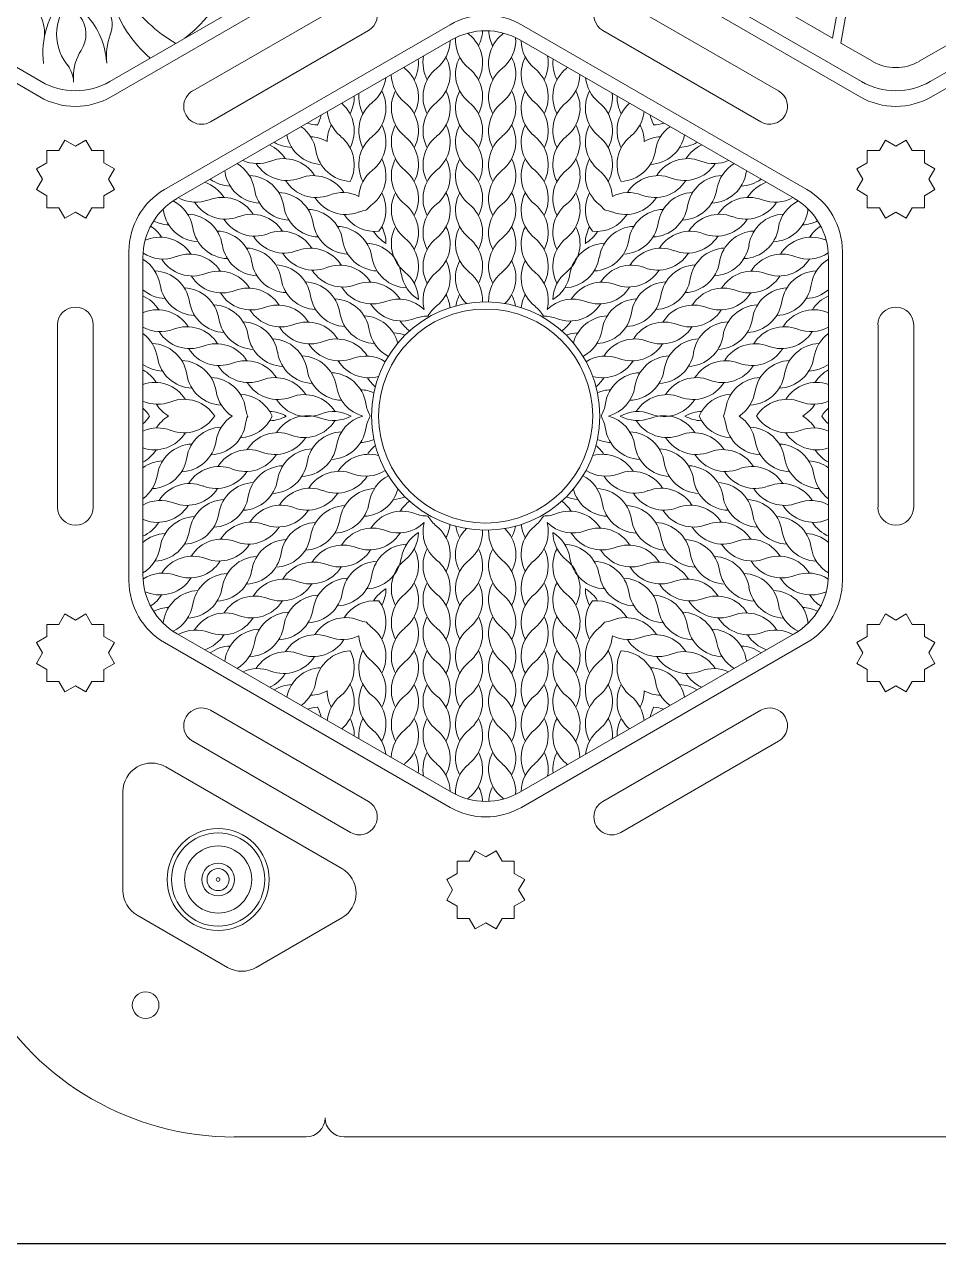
# Model space of a CAD drawing. Header units: millimetres. Extents: x -13 to 587, y 0 to 600.
# Drawn here: x 122.6 to 218.7, y 0 to 128.2 of the extents above; entities that cross this region are included whole.
import ezdxf

# ---------------------------------------------------------------- set-up
doc = ezdxf.new("R2010")
doc.units = ezdxf.units.MM
doc.layers.get('0').update_dxf_attribs({"true_color": 0x000000})
for name, color, linetype, lineweight, true_color in [('Cut_First', 1, 'Continuous', 20, 0xff0000), ('Cut_Second', 1, 'Continuous', 20, 0xff0000), ('Vector_Score', 5, 'Continuous', 0, 0x0000ff)]:
    doc.layers.add(name, color=color, linetype=linetype, lineweight=lineweight, true_color=true_color)

msp = doc.modelspace()

# ---------------------------------------------------------------- linework, layer by layer
msp.add_line((-13, 0), (587, 0))
at = {"layer": 'Cut_First'}
for p, q in [((94.23, 137.87), (124.23, 120.55)), ((131.73, 120.55), (161.73, 137.87)), ((180.48, 137.87), (210.48, 120.55)), ((217.98, 120.55), (247.98, 137.87)), ((167.36, 128.12), (137.36, 110.8)), ((204.86, 110.8), (174.86, 128.12)), ((133.61, 104.31), (133.61, 69.67)), ((208.61, 69.67), (208.61, 104.31)), ((137.36, 63.17), (167.36, 45.85)), ((174.86, 45.85), (204.86, 63.17))]:
    msp.add_line(p, q, dxfattribs=at)
for centre, radius in [((171.11, 86.99), 11.25), ((135.36, 25.07), 1.4)]:
    msp.add_circle(centre, radius, dxfattribs=at)
for centre, start, end in [((171.11, 121.63), 60, 120), ((127.98, 127.04), 240, 300), ((214.23, 127.04), 240, 300), ((141.11, 104.31), 120, 180), ((201.11, 104.31), 360, 60), ((141.11, 69.67), 180, 240), ((201.11, 69.67), 300, 360), ((171.11, 52.35), 240, 300)]:
    msp.add_arc(centre, 7.5, start, end, dxfattribs=at)
at = {"layer": 'Cut_Second'}
for p, q in [((140.31, 121.17), (156.91, 130.75)), ((185.31, 130.75), (201.91, 121.17)), ((158.78, 127.5), (142.18, 117.92)), ((200.03, 117.92), (183.43, 127.5)), ((126.88, 115.98), (126.25, 114.89)), ((127.98, 115.35), (126.88, 115.98)), ((129.08, 115.98), (127.98, 115.35)), ((129.71, 114.89), (129.08, 115.98)), ((213.13, 115.98), (212.5, 114.89)), ((214.23, 115.35), (213.13, 115.98)), ((215.33, 115.98), (214.23, 115.35)), ((215.96, 114.89), (215.33, 115.98)), ((126.25, 114.89), (124.98, 114.89)), ((124.98, 114.89), (124.98, 113.62)), ((130.98, 114.89), (129.71, 114.89)), ((130.98, 113.62), (130.98, 114.89)), ((212.5, 114.89), (211.23, 114.89)), ((211.23, 114.89), (211.23, 113.62)), ((217.23, 114.89), (215.96, 114.89)), ((217.23, 113.62), (217.23, 114.89)), ((124.98, 113.62), (123.88, 112.98)), ((123.88, 112.98), (124.52, 111.89)), ((132.08, 112.98), (130.98, 113.62)), ((131.45, 111.89), (132.08, 112.98)), ((211.23, 113.62), (210.13, 112.98)), ((210.13, 112.98), (210.77, 111.89)), ((218.33, 112.98), (217.23, 113.62)), ((217.7, 111.89), (218.33, 112.98)), ((124.52, 111.89), (123.88, 110.79)), ((132.08, 110.79), (131.45, 111.89)), ((210.77, 111.89), (210.13, 110.79)), ((218.33, 110.79), (217.7, 111.89)), ((123.88, 110.79), (124.98, 110.15)), ((130.98, 110.15), (132.08, 110.79)), ((210.13, 110.79), (211.23, 110.15)), ((217.23, 110.15), (218.33, 110.79)), ((124.98, 110.15), (124.98, 108.89)), ((130.98, 108.89), (130.98, 110.15)), ((211.23, 110.15), (211.23, 108.89)), ((217.23, 108.89), (217.23, 110.15)), ((124.98, 108.89), (126.25, 108.89)), ((126.25, 108.89), (126.88, 107.79)), ((126.88, 107.79), (127.98, 108.42)), ((127.98, 108.42), (129.08, 107.79)), ((129.08, 107.79), (129.71, 108.89)), ((129.71, 108.89), (130.98, 108.89)), ((211.23, 108.89), (212.5, 108.89)), ((212.5, 108.89), (213.13, 107.79)), ((213.13, 107.79), (214.23, 108.42)), ((214.23, 108.42), (215.33, 107.79)), ((215.33, 107.79), (215.96, 108.89)), ((215.96, 108.89), (217.23, 108.89)), ((126.11, 77.4), (126.11, 96.57)), ((129.86, 96.57), (129.86, 77.4)), ((212.36, 77.4), (212.36, 96.57)), ((216.11, 96.57), (216.11, 77.4)), ((126.88, 66.19), (126.25, 65.09)), ((127.98, 65.55), (126.88, 66.19)), ((129.08, 66.19), (127.98, 65.55)), ((129.71, 65.09), (129.08, 66.19)), ((213.13, 66.19), (212.5, 65.09)), ((214.23, 65.55), (213.13, 66.19)), ((215.33, 66.19), (214.23, 65.55)), ((215.96, 65.09), (215.33, 66.19)), ((126.25, 65.09), (124.98, 65.09)), ((124.98, 65.09), (124.98, 63.82)), ((130.98, 65.09), (129.71, 65.09)), ((130.98, 63.82), (130.98, 65.09)), ((212.5, 65.09), (211.23, 65.09)), ((211.23, 65.09), (211.23, 63.82)), ((217.23, 65.09), (215.96, 65.09)), ((217.23, 63.82), (217.23, 65.09)), ((124.98, 63.82), (123.88, 63.19)), ((123.88, 63.19), (124.52, 62.09)), ((132.08, 63.19), (130.98, 63.82)), ((131.45, 62.09), (132.08, 63.19)), ((211.23, 63.82), (210.13, 63.19)), ((210.13, 63.19), (210.77, 62.09)), ((218.33, 63.19), (217.23, 63.82)), ((217.7, 62.09), (218.33, 63.19)), ((124.52, 62.09), (123.88, 60.99)), ((132.08, 60.99), (131.45, 62.09)), ((210.77, 62.09), (210.13, 60.99)), ((218.33, 60.99), (217.7, 62.09)), ((123.88, 60.99), (124.98, 60.36)), ((124.98, 60.36), (124.98, 59.09)), ((130.98, 60.36), (132.08, 60.99)), ((130.98, 59.09), (130.98, 60.36)), ((210.13, 60.99), (211.23, 60.36)), ((211.23, 60.36), (211.23, 59.09)), ((217.23, 60.36), (218.33, 60.99)), ((217.23, 59.09), (217.23, 60.36)), ((124.98, 59.09), (126.25, 59.09)), ((126.25, 59.09), (126.88, 57.99)), ((129.08, 57.99), (129.71, 59.09)), ((129.71, 59.09), (130.98, 59.09)), ((211.23, 59.09), (212.5, 59.09)), ((212.5, 59.09), (213.13, 57.99)), ((215.33, 57.99), (215.96, 59.09)), ((215.96, 59.09), (217.23, 59.09)), ((126.88, 57.99), (127.98, 58.62)), ((127.98, 58.62), (129.08, 57.99)), ((213.13, 57.99), (214.23, 58.62)), ((214.23, 58.62), (215.33, 57.99)), ((142.18, 56.06), (158.78, 46.47)), ((183.43, 46.47), (200.03, 56.06)), ((156.91, 43.22), (140.31, 52.81)), ((201.91, 52.81), (185.31, 43.22)), ((155.98, 39.43), (137.48, 50.11)), ((132.98, 37.12), (132.98, 47.51)), ((170.01, 41.29), (169.37, 40.19)), ((171.11, 40.65), (170.01, 41.29)), ((172.21, 41.29), (171.11, 40.65)), ((172.84, 40.19), (172.21, 41.29)), ((169.37, 40.19), (168.11, 40.19)), ((168.11, 40.19), (168.11, 38.92)), ((174.11, 40.19), (172.84, 40.19)), ((174.11, 38.92), (174.11, 40.19)), ((168.11, 38.92), (167.01, 38.29)), ((175.21, 38.29), (174.11, 38.92)), ((167.01, 38.29), (167.64, 37.19)), ((167.64, 37.19), (167.01, 36.09)), ((174.57, 37.19), (175.21, 38.29)), ((175.21, 36.09), (174.57, 37.19)), ((167.01, 36.09), (168.11, 35.46)), ((174.11, 35.46), (175.21, 36.09)), ((168.11, 35.46), (168.11, 34.19)), ((174.11, 34.19), (174.11, 35.46)), ((143.98, 29.04), (134.48, 34.52)), ((155.98, 34.23), (146.98, 29.04)), ((168.11, 34.19), (169.37, 34.19)), ((169.37, 34.19), (170.01, 33.09)), ((170.01, 33.09), (171.11, 33.73)), ((171.11, 33.73), (172.21, 33.09)), ((172.21, 33.09), (172.84, 34.19)), ((172.84, 34.19), (174.11, 34.19)), ((144.68, 11.22), (152.23, 11.22)), ((358.49, 11.22), (156.23, 11.22))]:
    msp.add_line(p, q, dxfattribs=at)
for centre, radius, start, end in [((157.84, 129.13), 1.88, 300, 120), ((184.37, 129.13), 1.88, 60, 240), ((141.24, 119.54), 1.88, 120, 300), ((200.97, 119.54), 1.88, 240, 60), ((127.98, 96.57), 1.88, 0, 180), ((214.23, 96.57), 1.88, 0, 180), ((127.98, 77.4), 1.88, 180, 0), ((214.23, 77.4), 1.88, 180, 0), ((141.24, 54.43), 1.88, 60, 240), ((200.97, 54.43), 1.88, 300, 120), ((135.98, 47.51), 3, 60, 180), ((157.84, 44.85), 1.88, 240, 60), ((184.37, 44.85), 1.88, 120, 300), ((154.48, 36.83), 3, 300, 60), ((135.98, 37.12), 3, 180, 240), ((145.48, 31.63), 3, 240, 300), ((144.68, 41.2), 30, 210, 270), ((152.23, 13.22), 2, 270, 0), ((156.23, 13.22), 2, 180, 270)]:
    msp.add_arc(centre, radius, start, end, dxfattribs=at)
at = {"layer": 'Vector_Score'}
for p, q in [((124.38, 122.15), (95.55, 138.79)), ((160.42, 138.79), (131.59, 122.15)), ((210.63, 122.15), (181.8, 138.79)), ((246.67, 138.79), (217.84, 122.15)), ((197.84, 132.34), (207.58, 126.71)), ((208.46, 131.67), (207.58, 126.71)), ((209.33, 131.17), (208.46, 126.2)), ((138.67, 109.88), (167.5, 126.52)), ((174.71, 126.52), (203.54, 109.88)), ((208.46, 126.2), (211.79, 124.28)), ((216.67, 124.28), (220.01, 126.2)), ((127.78, 122.62), (127.78, 122.08)), ((135.07, 70.34), (135.07, 103.63)), ((207.15, 103.63), (207.15, 70.34)), ((167.5, 47.45), (138.67, 64.1)), ((203.54, 64.1), (174.71, 47.45))]:
    msp.add_line(p, q, dxfattribs=at)
for centre, radius in [((171.11, 86.99), 12), ((142.98, 38.27), 5.36), ((142.98, 38.27), 4.9), ((142.98, 38.27), 3.53), ((142.98, 38.27), 1.72), ((142.98, 38.27), 1.16), ((142.98, 38.27), 0.195)]:
    msp.add_circle(centre, radius, dxfattribs=at)
for centre, radius, start, end in [((129.58, 139.27), 16, 308.2789, 25.8832), ((133.56, 125.14), 9, 138.2345, 187.0237), ((128.46, 128.2), 3.37, 340.4644, 64.7782), ((140.81, 132.5), 9, 183.4644, 214.1168), ((146.6, 139.98), 16, 214.1168, 239.7512), ((131.23, 127.14), 5.23, 137.8952, 222.1729), ((120.73, 127.29), 4, 350.4716, 25.4863), ((125.89, 127.14), 3.19, 326.9891, 36.4403), ((123.27, 123.68), 8, 4.0313, 42.655), ((138.24, 124.73), 7, 160.4644, 185.173), ((146.6, 136.43), 16, 214.1168, 227.6794), ((171.11, 120.28), 7.21, 60, 120), ((171.76, 130.08), 3.82, 228.1121, 231.2454), ((166.97, 124.12), 3.82, 332.1782, 51.2454), ((166.97, 127.68), 3.82, 332.1782, 356.9564), ((175.24, 127.68), 3.82, 183.0436, 207.8218), ((175.24, 124.12), 3.82, 128.7546, 207.8218), ((170.45, 130.08), 3.82, 308.7546, 311.8879), ((163.55, 126.51), 3.82, 308.7546, 359.0608), ((171.76, 126.51), 3.82, 176.3215, 231.2454), ((170.45, 126.51), 3.82, 308.7546, 3.6785), ((178.66, 126.51), 3.82, 180.9392, 231.2454), ((132.77, 122.7), 5, 147.2095, 180.9548), ((160.22, 124.12), 3.82, 332.1782, 5.9776), ((168.34, 124.12), 3.82, 169.1281, 207.8218), ((163.55, 122.94), 3.82, 308.7546, 27.8218), ((171.76, 122.94), 3.82, 152.1782, 231.2454), ((170.45, 122.94), 3.82, 308.7546, 27.8218), ((178.66, 122.94), 3.82, 152.1782, 231.2454), ((173.87, 124.12), 3.82, 332.1782, 10.8719), ((181.99, 124.12), 3.82, 174.0224, 207.8218), ((124.78, 122.03), 3, 0.9548, 38.4342), ((165.01, 126.51), 3.82, 228.8918, 231.2454), ((160.22, 120.55), 3.82, 332.1782, 51.2454), ((168.34, 120.55), 3.82, 128.7546, 207.8218), ((166.97, 120.55), 3.82, 332.1782, 51.2454), ((175.24, 120.55), 3.82, 128.7546, 207.8218), ((173.87, 120.55), 3.82, 332.1782, 51.2454), ((181.99, 120.55), 3.82, 128.7546, 207.8218), ((177.2, 126.51), 3.82, 308.7546, 311.1082), ((214.23, 128.5), 4.88, 240, 300), ((127.98, 128.39), 7.21, 240, 300), ((156.8, 122.94), 3.82, 308.7546, 353.9293), ((165.01, 122.94), 3.82, 181.0363, 231.2454), ((177.2, 122.94), 3.82, 308.7546, 358.9637), ((185.41, 122.94), 3.82, 186.0707, 231.2454), ((214.23, 128.39), 7.21, 240, 300), ((153.47, 120.55), 3.82, 332.1782, 1.1896), ((161.59, 120.55), 3.82, 174.5696, 207.8218), ((156.81, 119.38), 3.82, 308.7546, 27.8218), ((165.01, 119.38), 3.82, 152.1782, 231.2454), ((163.56, 119.38), 3.82, 308.7546, 27.8218), ((171.76, 119.38), 3.82, 152.1782, 231.2454), ((170.46, 119.38), 3.82, 308.7546, 27.8218), ((178.66, 119.38), 3.82, 152.1782, 231.2454), ((177.21, 119.38), 3.82, 308.7546, 27.8218), ((185.41, 119.38), 3.82, 152.1782, 231.2454), ((180.62, 120.55), 3.82, 332.1782, 5.4304), ((188.74, 120.55), 3.82, 178.8104, 207.8218), ((153.47, 116.98), 3.82, 332.1782, 49.0337), ((161.59, 116.98), 3.82, 128.7546, 207.8218), ((160.22, 116.98), 3.82, 332.1782, 51.2454), ((168.34, 116.98), 3.82, 128.7546, 207.8218), ((166.97, 116.98), 3.82, 332.1782, 51.2454), ((175.24, 116.98), 3.82, 128.7546, 207.8218), ((173.87, 116.98), 3.82, 332.1782, 51.2454), ((181.99, 116.98), 3.82, 128.7546, 207.8218), ((180.62, 116.98), 3.82, 332.1782, 51.2454), ((188.74, 116.98), 3.82, 130.9663, 207.8218), ((150.06, 119.38), 3.82, 332.1852, 348.4373), ((158.26, 119.38), 3.82, 185.8306, 231.2454), ((183.96, 119.38), 3.82, 308.7546, 354.1694), ((192.16, 119.38), 3.82, 191.5627, 207.8148), ((149.48, 114.31), 3.82, 8.7546, 54.1694), ((153.58, 121.41), 3.82, 251.5627, 267.8148), ((150.06, 115.81), 3.82, 27.5472, 27.8218), ((156.67, 119.63), 3.82, 212.1782, 212.4528), ((158.26, 115.81), 3.82, 152.1782, 179.194), ((156.81, 115.81), 3.82, 308.7546, 27.8218), ((165.01, 115.81), 3.82, 152.1782, 231.2454), ((163.56, 115.81), 3.82, 308.7546, 27.8218), ((171.76, 115.81), 3.82, 152.1782, 231.2454), ((170.46, 115.81), 3.82, 308.7546, 27.8218), ((178.66, 115.81), 3.82, 152.1782, 231.2454), ((177.21, 115.81), 3.82, 308.7546, 27.8218), ((185.41, 115.81), 3.82, 152.1782, 231.2454), ((183.96, 115.81), 3.82, 0.806, 27.8218), ((192.16, 115.81), 3.82, 152.1782, 152.4528), ((185.54, 119.63), 3.82, 327.5472, 327.8218), ((188.63, 121.41), 3.82, 272.1852, 288.4373), ((192.73, 114.31), 3.82, 125.8306, 171.2454), ((146.8, 112.01), 3.82, 32.1782, 65.4304), ((150.86, 119.04), 3.82, 238.8104, 267.8218), ((153.95, 117.26), 3.82, 190.9663, 267.8218), ((152.57, 112.53), 3.82, 60.806, 87.8218), ((153.47, 113.41), 3.82, 332.1782, 51.2454), ((161.59, 113.41), 3.82, 128.7546, 207.8218), ((160.22, 113.41), 3.82, 332.1782, 51.2454), ((168.34, 113.41), 3.82, 128.7546, 207.8218), ((166.97, 113.41), 3.82, 332.1782, 51.2454), ((175.24, 113.41), 3.82, 128.7546, 207.8218), ((173.87, 113.41), 3.82, 332.1782, 51.2454), ((181.99, 113.41), 3.82, 128.7546, 207.8218), ((180.62, 113.41), 3.82, 332.1782, 51.2454), ((188.74, 113.41), 3.82, 128.7546, 207.8218), ((189.64, 112.53), 3.82, 92.1782, 119.194), ((188.27, 117.26), 3.82, 272.1782, 349.0337), ((191.36, 119.04), 3.82, 272.1782, 301.1896), ((195.41, 112.01), 3.82, 114.5696, 147.8218), ((157.04, 115.47), 3.82, 188.7546, 267.8218), ((185.18, 115.47), 3.82, 272.1782, 351.2454), ((143.02, 110.25), 3.82, 8.7546, 58.9637), ((147.12, 117.35), 3.82, 246.0707, 291.2454), ((150.21, 115.57), 3.82, 212.1782, 291.2454), ((149.89, 110.23), 3.82, 32.1782, 111.2454), ((161.59, 109.85), 3.82, 128.7546, 176.5611), ((156.81, 112.24), 3.82, 308.7546, 27.8218), ((165.01, 112.24), 3.82, 152.1782, 231.2454), ((160.22, 109.85), 3.82, 332.1782, 51.2454), ((168.34, 109.85), 3.82, 128.7546, 207.8218), ((163.56, 112.24), 3.82, 308.7546, 27.8218), ((171.76, 112.24), 3.82, 152.1782, 231.2454), ((166.97, 109.85), 3.82, 332.1782, 51.2454), ((175.24, 109.85), 3.82, 128.7546, 207.8218), ((170.46, 112.24), 3.82, 308.7546, 27.8218), ((178.66, 112.24), 3.82, 152.1782, 231.2454), ((173.87, 109.85), 3.82, 332.1782, 51.2454), ((181.99, 109.85), 3.82, 128.7546, 207.8218), ((177.21, 112.24), 3.82, 308.7546, 27.8218), ((185.41, 112.24), 3.82, 152.1782, 231.2454), ((180.62, 109.85), 3.82, 3.4389, 51.2454), ((192.33, 110.23), 3.82, 68.7546, 147.8218), ((192.01, 115.57), 3.82, 248.7546, 327.8218), ((195.1, 117.35), 3.82, 248.7546, 293.9293), ((199.2, 110.25), 3.82, 121.0363, 171.2454), ((140.34, 107.95), 3.82, 32.1782, 70.8719), ((144.39, 114.98), 3.82, 234.0224, 267.8218), ((139.93, 112.03), 3.82, 8.7546, 11.1082), ((147.48, 113.19), 3.82, 188.7546, 267.8218), ((146.11, 108.46), 3.82, 8.7546, 87.8218), ((153.3, 113.78), 3.82, 212.1782, 291.2454), ((152.98, 108.44), 3.82, 32.1782, 111.2454), ((189.24, 108.44), 3.82, 68.7546, 147.8218), ((188.92, 113.78), 3.82, 248.7546, 327.8218), ((196.11, 108.46), 3.82, 92.1782, 171.2454), ((194.73, 113.19), 3.82, 272.1782, 351.2454), ((197.82, 114.98), 3.82, 272.1782, 305.9776), ((202.29, 112.03), 3.82, 168.8918, 171.2454), ((201.88, 107.95), 3.82, 109.1281, 147.8218), ((150.57, 111.41), 3.82, 188.7546, 267.8218), ((149.2, 106.68), 3.82, 8.7546, 87.8218), ((156.07, 106.66), 3.82, 63.4389, 111.2454), ((156.81, 108.68), 3.82, 323.7523, 27.8218), ((165.01, 108.68), 3.82, 152.1782, 231.2454), ((163.56, 108.68), 3.82, 308.7546, 27.8218), ((171.76, 108.68), 3.82, 152.1782, 231.2454), ((170.46, 108.68), 3.82, 308.7546, 27.8218), ((178.66, 108.68), 3.82, 152.1782, 231.2454), ((177.21, 108.68), 3.82, 308.7546, 27.8218), ((185.41, 108.68), 3.82, 152.1782, 216.2477), ((186.15, 106.66), 3.82, 68.7546, 116.5611), ((193.02, 106.68), 3.82, 92.1782, 171.2454), ((191.64, 111.41), 3.82, 272.1782, 351.2454), ((142.28, 103.63), 7.21, 120, 180), ((136.55, 106.18), 3.82, 8.7546, 63.6785), ((140.65, 113.29), 3.82, 240.9392, 291.2454), ((143.74, 111.51), 3.82, 212.1782, 291.2454), ((143.43, 106.16), 3.82, 32.1782, 111.2454), ((153.66, 109.63), 3.82, 188.7546, 267.8218), ((156.39, 112), 3.82, 212.1782, 291.2454), ((161.59, 106.28), 3.82, 128.7546, 141.5953), ((160.22, 106.28), 3.82, 332.1782, 51.2454), ((168.34, 106.28), 3.82, 128.7546, 207.8218), ((166.97, 106.28), 3.82, 332.1782, 51.2454), ((175.24, 106.28), 3.82, 128.7546, 207.8218), ((173.87, 106.28), 3.82, 332.1782, 51.2454), ((181.99, 106.28), 3.82, 128.7546, 207.8218), ((180.62, 106.28), 3.82, 38.4047, 51.2454), ((185.83, 112), 3.82, 248.7546, 327.8218), ((188.55, 109.63), 3.82, 272.1782, 351.2454), ((198.79, 106.16), 3.82, 68.7546, 147.8218), ((198.47, 111.51), 3.82, 248.7546, 327.8218), ((201.56, 113.29), 3.82, 248.7546, 299.0608), ((205.66, 106.18), 3.82, 116.3215, 171.2454), ((199.94, 103.63), 7.21, 360, 60), ((133.46, 107.97), 3.82, 8.7546, 11.8879), ((141.02, 109.13), 3.82, 188.7546, 267.8218), ((139.64, 104.4), 3.82, 8.7546, 87.8218), ((146.83, 109.72), 3.82, 212.1782, 291.2454), ((146.51, 104.38), 3.82, 32.1782, 111.2454), ((152.29, 104.9), 3.82, 8.7546, 87.8218), ((159.47, 110.21), 3.82, 212.1782, 276.2477), ((159.16, 104.87), 3.82, 98.4047, 111.2454), ((182.74, 110.21), 3.82, 263.7523, 327.8218), ((183.06, 104.87), 3.82, 68.7546, 81.5953), ((189.93, 104.9), 3.82, 92.1782, 171.2454), ((195.7, 104.38), 3.82, 68.7546, 147.8218), ((195.38, 109.72), 3.82, 248.7546, 327.8218), ((202.57, 104.4), 3.82, 92.1782, 171.2454), ((201.2, 109.13), 3.82, 272.1782, 351.2454), ((208.75, 107.97), 3.82, 168.1121, 171.2454), ((133.8, 103.76), 3.82, 32.1782, 56.9564), ((137.93, 110.91), 3.82, 243.0436, 267.8218), ((144.11, 107.35), 3.82, 188.7546, 267.8218), ((142.73, 102.62), 3.82, 8.7546, 87.8218), ((149.6, 102.6), 3.82, 32.1782, 111.2454), ((156.75, 107.84), 3.82, 188.7546, 267.8218), ((155.37, 103.11), 3.82, 8.7546, 87.8218), ((162.56, 108.43), 3.82, 212.1782, 239.6331), ((156.81, 105.11), 3.82, 0.3669, 27.8218), ((165.01, 105.11), 3.82, 152.1782, 231.2454), ((163.56, 105.11), 3.82, 308.7546, 27.8218), ((171.76, 105.11), 3.82, 152.1782, 231.2454), ((170.46, 105.11), 3.82, 308.7546, 27.8218), ((178.66, 105.11), 3.82, 152.1782, 231.2454), ((177.21, 105.11), 3.82, 308.7546, 27.8218), ((185.41, 105.11), 3.82, 152.1782, 179.6331), ((179.65, 108.43), 3.82, 300.3669, 327.8218), ((186.84, 103.11), 3.82, 92.1782, 171.2454), ((185.46, 107.84), 3.82, 272.1782, 351.2454), ((192.61, 102.6), 3.82, 68.7546, 147.8218), ((199.48, 102.62), 3.82, 92.1782, 171.2454), ((198.11, 107.35), 3.82, 272.1782, 351.2454), ((204.28, 110.91), 3.82, 272.1782, 296.9564), ((208.42, 103.76), 3.82, 123.0436, 147.8218), ((134.12, 109.1), 3.82, 288.1121, 291.2454), ((136.89, 101.97), 3.82, 32.1782, 111.2454), ((149.92, 107.94), 3.82, 212.1782, 291.2454), ((159.84, 106.06), 3.82, 188.7546, 267.8218), ((158.46, 101.33), 3.82, 8.7546, 87.8218), ((160.22, 102.71), 3.82, 332.1782, 51.2454), ((168.34, 102.71), 3.82, 128.7546, 207.8218), ((166.97, 102.71), 3.82, 332.1782, 51.2454), ((175.24, 102.71), 3.82, 128.7546, 207.8218), ((173.87, 102.71), 3.82, 332.1782, 51.2454), ((181.99, 102.71), 3.82, 128.7546, 207.8218), ((183.75, 101.33), 3.82, 92.1782, 171.2454), ((182.37, 106.06), 3.82, 272.1782, 351.2454), ((192.29, 107.94), 3.82, 248.7546, 327.8218), ((205.33, 101.97), 3.82, 68.7546, 147.8218), ((208.1, 109.1), 3.82, 248.7546, 251.8879), ((137.2, 107.31), 3.82, 236.3215, 291.2454), ((139.98, 100.19), 3.82, 32.1782, 111.2454), ((147.2, 105.56), 3.82, 188.7546, 267.8218), ((145.82, 100.83), 3.82, 8.7546, 87.8218), ((153.01, 106.15), 3.82, 212.1782, 291.2454), ((152.69, 100.81), 3.82, 32.1782, 111.2454), ((189.52, 100.81), 3.82, 68.7546, 147.8218), ((189.2, 106.15), 3.82, 248.7546, 327.8218), ((196.39, 100.83), 3.82, 92.1782, 171.2454), ((195.02, 105.56), 3.82, 272.1782, 351.2454), ((202.24, 100.19), 3.82, 68.7546, 147.8218), ((205.01, 107.31), 3.82, 248.7546, 303.6785), ((133.1, 100.21), 3.82, 8.7546, 59.0608), ((140.29, 105.53), 3.82, 212.1782, 291.2454), ((150.29, 103.78), 3.82, 188.7546, 267.8218), ((148.91, 99.05), 3.82, 8.7546, 87.8218), ((155.78, 99.03), 3.82, 32.1782, 111.2454), ((162.93, 104.28), 3.82, 188.7546, 267.8218), ((163.56, 101.54), 3.82, 308.7546, 27.8218), ((171.76, 101.54), 3.82, 152.1782, 225.5015), ((170.46, 101.54), 3.82, 314.4985, 27.8218), ((178.66, 101.54), 3.82, 152.1782, 231.2454), ((179.28, 104.28), 3.82, 272.1782, 351.2454), ((186.43, 99.03), 3.82, 68.7546, 147.8218), ((193.3, 99.05), 3.82, 92.1782, 171.2454), ((191.93, 103.78), 3.82, 272.1782, 351.2454), ((201.92, 105.53), 3.82, 248.7546, 327.8218), ((209.11, 100.21), 3.82, 120.9392, 171.2454), ((136.19, 98.43), 3.82, 8.7546, 87.8218), ((143.38, 103.75), 3.82, 212.1782, 291.2454), ((143.06, 98.4), 3.82, 32.1782, 111.2454), ((153.38, 102), 3.82, 188.7546, 267.8218), ((156.1, 104.37), 3.82, 212.1782, 291.2454), ((166.02, 102.5), 3.82, 188.7546, 238.8193), ((160.22, 99.15), 3.82, 1.1807, 51.2454), ((168.34, 99.15), 3.82, 128.7546, 194.6547), ((166.97, 99.15), 3.82, 357.5616, 51.2454), ((175.24, 99.15), 3.82, 128.7546, 182.4384), ((173.87, 99.15), 3.82, 345.3453, 51.2454), ((181.99, 99.15), 3.82, 128.7546, 178.8193), ((176.19, 102.5), 3.82, 301.1807, 351.2454), ((186.11, 104.37), 3.82, 248.7546, 327.8218), ((188.84, 102), 3.82, 272.1782, 351.2454), ((199.15, 98.4), 3.82, 68.7546, 147.8218), ((198.83, 103.75), 3.82, 248.7546, 327.8218), ((206.02, 98.43), 3.82, 92.1782, 171.2454), ((137.57, 103.16), 3.82, 229.1281, 267.8218), ((140.66, 101.37), 3.82, 188.7546, 267.8218), ((139.28, 96.64), 3.82, 8.7546, 87.8218), ((146.15, 96.62), 3.82, 32.1782, 111.2454), ((152, 97.27), 3.82, 8.7546, 87.8218), ((159.19, 102.59), 3.82, 212.1782, 291.2454), ((158.87, 97.24), 3.82, 32.1782, 111.2454), ((183.34, 97.24), 3.82, 68.7546, 147.8218), ((183.03, 102.59), 3.82, 248.7546, 327.8218), ((190.21, 97.27), 3.82, 92.1782, 171.2454), ((196.06, 96.62), 3.82, 68.7546, 147.8218), ((202.93, 96.64), 3.82, 92.1782, 171.2454), ((201.56, 101.37), 3.82, 272.1782, 351.2454), ((204.65, 103.16), 3.82, 272.1782, 310.8719), ((133.51, 96.13), 3.82, 32.1782, 65.9776), ((143.75, 99.59), 3.82, 188.7546, 267.8218), ((146.47, 101.96), 3.82, 212.1782, 291.2454), ((156.47, 100.22), 3.82, 188.7546, 267.8218), ((155.09, 95.49), 3.82, 8.7546, 87.8218), ((162.28, 100.8), 3.82, 212.1782, 291.2454), ((161.96, 95.46), 3.82, 45.3453, 111.2454), ((163.56, 97.97), 3.82, 6.2106, 27.8218), ((171.75, 97.97), 3.82, 152.1782, 170.9881), ((170.46, 97.97), 3.82, 9.0119, 27.8218), ((178.65, 97.97), 3.82, 152.1782, 173.7894), ((180.26, 95.46), 3.82, 68.7546, 134.6547), ((179.94, 100.8), 3.82, 248.7546, 327.8218), ((187.12, 95.49), 3.82, 92.1782, 171.2454), ((185.75, 100.22), 3.82, 272.1782, 351.2454), ((195.74, 101.96), 3.82, 248.7546, 327.8218), ((198.47, 99.59), 3.82, 272.1782, 351.2454), ((208.7, 96.13), 3.82, 114.0224, 147.8218), ((133.83, 101.47), 3.82, 288.8918, 291.2454), ((136.6, 94.34), 3.82, 32.1782, 111.2454), ((142.37, 94.86), 3.82, 8.7546, 87.8218), ((149.56, 100.18), 3.82, 212.1782, 291.2454), ((149.24, 94.84), 3.82, 32.1782, 111.2454), ((159.56, 98.43), 3.82, 188.7546, 267.8218), ((158.18, 93.7), 3.82, 14.4985, 87.8218), ((165.05, 93.68), 3.82, 90.1373, 111.2454), ((168.34, 95.58), 3.82, 128.7546, 149.8627), ((173.87, 95.58), 3.82, 30.1373, 51.2454), ((177.17, 93.68), 3.82, 68.7546, 89.8627), ((184.03, 93.7), 3.82, 92.1782, 165.5015), ((182.66, 98.43), 3.82, 272.1782, 351.2454), ((192.97, 94.84), 3.82, 68.7546, 147.8218), ((192.65, 100.18), 3.82, 248.7546, 327.8218), ((199.84, 94.86), 3.82, 92.1782, 171.2454), ((205.61, 94.34), 3.82, 68.7546, 147.8218), ((208.38, 101.47), 3.82, 248.7546, 251.1082), ((136.92, 99.68), 3.82, 241.0363, 291.2454), ((139.69, 92.56), 3.82, 32.1782, 111.2454), ((146.84, 97.81), 3.82, 188.7546, 267.8218), ((145.46, 93.08), 3.82, 8.7546, 87.8218), ((152.65, 98.39), 3.82, 212.1782, 291.2454), ((152.33, 93.05), 3.82, 32.1782, 111.2454), ((165.37, 99.02), 3.82, 212.1782, 233.7894), ((176.85, 99.02), 3.82, 306.2106, 327.8218), ((189.88, 93.05), 3.82, 68.7546, 147.8218), ((189.56, 98.39), 3.82, 248.7546, 327.8218), ((196.75, 93.08), 3.82, 92.1782, 171.2454), ((195.38, 97.81), 3.82, 272.1782, 351.2454), ((202.53, 92.56), 3.82, 68.7546, 147.8218), ((205.3, 99.68), 3.82, 248.7546, 298.9637), ((132.82, 92.58), 3.82, 8.7546, 53.9293), ((140.01, 97.9), 3.82, 212.1782, 291.2454), ((149.93, 96.02), 3.82, 188.7546, 267.8218), ((148.55, 91.29), 3.82, 8.7546, 87.8218), ((155.42, 91.27), 3.82, 32.1782, 111.2454), ((162.65, 96.65), 3.82, 188.7546, 242.4384), ((161.27, 91.92), 3.82, 69.0119, 87.8218), ((180.95, 91.92), 3.82, 92.1782, 110.9881), ((179.57, 96.65), 3.82, 297.5616, 351.2454), ((186.79, 91.27), 3.82, 68.7546, 147.8218), ((193.66, 91.29), 3.82, 92.1782, 171.2454), ((192.29, 96.02), 3.82, 272.1782, 351.2454), ((202.21, 97.9), 3.82, 248.7546, 327.8218), ((209.4, 92.58), 3.82, 126.0707, 171.2454), ((135.91, 90.8), 3.82, 8.7546, 87.8218), ((143.1, 96.12), 3.82, 212.1782, 291.2454), ((142.78, 90.77), 3.82, 32.1782, 111.2454), ((153.02, 94.24), 3.82, 188.7546, 267.8218), ((155.74, 96.61), 3.82, 212.1782, 291.2454), ((186.48, 96.61), 3.82, 248.7546, 327.8218), ((189.2, 94.24), 3.82, 272.1782, 351.2454), ((199.44, 90.77), 3.82, 68.7546, 147.8218), ((199.12, 96.12), 3.82, 248.7546, 327.8218), ((206.31, 90.8), 3.82, 92.1782, 171.2454), ((137.28, 95.53), 3.82, 234.5696, 267.8218), ((140.37, 93.74), 3.82, 188.7546, 267.8218), ((139, 89.01), 3.82, 8.7546, 87.8218), ((146.19, 94.33), 3.82, 212.1782, 291.2454), ((145.87, 88.99), 3.82, 32.1782, 111.2454), ((151.64, 89.51), 3.82, 8.7546, 87.8218), ((158.83, 94.83), 3.82, 212.1782, 285.5015), ((158.51, 89.48), 3.82, 57.5616, 111.2454), ((183.71, 89.48), 3.82, 68.7546, 122.4384), ((183.39, 94.83), 3.82, 254.4985, 327.8218), ((190.57, 89.51), 3.82, 92.1782, 171.2454), ((196.35, 88.99), 3.82, 68.7546, 147.8218), ((196.03, 94.33), 3.82, 248.7546, 327.8218), ((203.22, 89.01), 3.82, 92.1782, 171.2454), ((201.84, 93.74), 3.82, 272.1782, 351.2454), ((204.93, 95.53), 3.82, 272.1782, 305.4304), ((133.23, 88.5), 3.82, 32.1782, 61.1896), ((143.46, 91.96), 3.82, 188.7546, 267.8218), ((142.09, 87.23), 3.82, 8.7546, 87.8218), ((148.96, 87.21), 3.82, 32.1782, 111.2454), ((156.11, 92.46), 3.82, 188.7546, 267.8218), ((154.73, 87.73), 3.82, 8.7546, 87.8218), ((161.92, 93.04), 3.82, 212.1782, 230.9881), ((180.3, 93.04), 3.82, 309.0119, 327.8218), ((187.48, 87.73), 3.82, 92.1782, 171.2454), ((186.11, 92.46), 3.82, 272.1782, 351.2454), ((193.26, 87.21), 3.82, 68.7546, 147.8218), ((200.13, 87.23), 3.82, 92.1782, 171.2454), ((198.75, 91.96), 3.82, 272.1782, 351.2454), ((208.99, 88.5), 3.82, 118.8104, 147.8218), ((136.31, 86.71), 3.82, 32.1782, 109.0337), ((149.27, 92.55), 3.82, 212.1782, 291.2454), ((159.2, 90.67), 3.82, 188.7546, 254.6547), ((157.82, 85.94), 3.82, 66.2106, 87.8218), ((184.4, 85.94), 3.82, 92.1782, 113.7894), ((183.02, 90.67), 3.82, 285.3453, 351.2454), ((192.94, 92.55), 3.82, 248.7546, 327.8218), ((205.9, 86.71), 3.82, 70.9663, 147.8218), ((136.63, 92.05), 3.82, 245.8306, 291.2454), ((139.4, 84.93), 3.82, 32.1782, 111.2454), ((146.55, 90.18), 3.82, 188.7546, 236.5611), ((145.17, 85.45), 3.82, 23.7523, 87.8218), ((152.36, 90.76), 3.82, 212.1782, 291.2454), ((152.04, 85.42), 3.82, 32.1782, 111.2454), ((190.17, 85.42), 3.82, 68.7546, 147.8218), ((189.85, 90.76), 3.82, 248.7546, 327.8218), ((197.04, 85.45), 3.82, 92.1782, 156.2477), ((195.66, 90.18), 3.82, 303.4389, 351.2454), ((202.81, 84.93), 3.82, 68.7546, 147.8218), ((205.58, 92.05), 3.82, 248.7546, 294.1694), ((132.53, 84.95), 3.82, 32.1852, 48.4373), ((139.72, 90.27), 3.82, 212.1782, 239.194), ((149.64, 88.39), 3.82, 188.7546, 201.5953), ((148.26, 83.66), 3.82, 60.3669, 87.8218), ((155.13, 83.64), 3.82, 61.1807, 111.2454), ((162.29, 88.89), 3.82, 188.7546, 209.8627), ((179.93, 88.89), 3.82, 330.1373, 351.2454), ((187.08, 83.64), 3.82, 68.7546, 118.8193), ((193.95, 83.66), 3.82, 92.1782, 119.6331), ((192.57, 88.39), 3.82, 338.4047, 351.2454), ((202.49, 90.27), 3.82, 300.806, 327.8218), ((209.68, 84.95), 3.82, 131.5627, 147.8148), ((132.53, 89.02), 3.82, 311.5627, 327.8148), ((135.62, 83.17), 3.82, 87.5472, 87.8218), ((135.62, 90.81), 3.82, 272.1782, 272.4528), ((139.72, 83.7), 3.82, 120.806, 147.8218), ((139.4, 89.05), 3.82, 248.7546, 327.8218), ((142.09, 86.74), 3.82, 272.1782, 351.2454), ((146.55, 83.8), 3.82, 123.4389, 171.2454), ((145.17, 88.53), 3.82, 272.1782, 336.2477), ((149.64, 85.58), 3.82, 158.4047, 171.2454), ((148.26, 90.31), 3.82, 272.1782, 299.6331), ((152.36, 83.21), 3.82, 68.7546, 147.8218), ((152.04, 88.55), 3.82, 248.7546, 327.8218), ((155.13, 90.34), 3.82, 248.7546, 298.8193), ((159.2, 83.3), 3.82, 105.3453, 171.2454), ((162.29, 85.08), 3.82, 150.1373, 171.2454), ((179.93, 85.08), 3.82, 8.7546, 29.8627), ((183.02, 83.3), 3.82, 8.7546, 74.6547), ((187.08, 90.34), 3.82, 241.1807, 291.2454), ((190.17, 88.55), 3.82, 212.1782, 291.2454), ((189.85, 83.21), 3.82, 32.1782, 111.2454), ((193.95, 90.31), 3.82, 240.3669, 267.8218), ((197.04, 88.53), 3.82, 203.7523, 267.8218), ((192.57, 85.58), 3.82, 8.7546, 21.5953), ((200.13, 86.74), 3.82, 188.7546, 267.8218), ((195.66, 83.8), 3.82, 8.7546, 56.5611), ((202.81, 89.05), 3.82, 212.1782, 291.2454), ((202.49, 83.7), 3.82, 32.1782, 59.194), ((206.59, 90.81), 3.82, 267.5472, 267.8218), ((206.59, 83.17), 3.82, 92.1782, 92.4528), ((209.68, 89.02), 3.82, 212.1852, 228.4373), ((136.63, 81.92), 3.82, 68.7546, 114.1694), ((136.31, 87.26), 3.82, 250.9663, 327.8218), ((143.46, 82.01), 3.82, 92.1782, 171.2454), ((149.27, 81.43), 3.82, 68.7546, 147.8218), ((148.96, 86.77), 3.82, 248.7546, 327.8218), ((156.11, 81.52), 3.82, 92.1782, 171.2454), ((154.73, 86.25), 3.82, 272.1782, 351.2454), ((187.48, 86.25), 3.82, 188.7546, 267.8218), ((186.11, 81.52), 3.82, 8.7546, 87.8218), ((193.26, 86.77), 3.82, 212.1782, 291.2454), ((192.94, 81.43), 3.82, 32.1782, 111.2454), ((198.75, 82.01), 3.82, 8.7546, 87.8218), ((205.9, 87.26), 3.82, 212.1782, 289.0337), ((205.58, 81.92), 3.82, 65.8306, 111.2454), ((133.23, 85.48), 3.82, 298.8104, 327.8218), ((140.37, 80.23), 3.82, 92.1782, 171.2454), ((139, 84.96), 3.82, 272.1782, 351.2454), ((146.19, 79.64), 3.82, 68.7546, 147.8218), ((153.02, 79.73), 3.82, 92.1782, 171.2454), ((151.64, 84.46), 3.82, 272.1782, 351.2454), ((157.82, 88.03), 3.82, 272.1782, 293.7894), ((161.92, 80.93), 3.82, 129.0119, 147.8218), ((180.3, 80.93), 3.82, 32.1782, 50.9881), ((184.4, 88.03), 3.82, 246.2106, 267.8218), ((190.57, 84.46), 3.82, 188.7546, 267.8218), ((189.2, 79.73), 3.82, 8.7546, 87.8218), ((196.03, 79.64), 3.82, 32.1782, 111.2454), ((203.22, 84.96), 3.82, 188.7546, 267.8218), ((201.84, 80.23), 3.82, 8.7546, 87.8218), ((208.99, 85.48), 3.82, 212.1782, 241.1896), ((137.28, 78.45), 3.82, 92.1782, 125.4304), ((135.91, 83.18), 3.82, 272.1782, 351.2454), ((145.87, 84.98), 3.82, 248.7546, 327.8218), ((148.55, 82.68), 3.82, 272.1782, 351.2454), ((158.83, 79.15), 3.82, 74.4985, 147.8218), ((183.39, 79.15), 3.82, 32.1782, 105.5015), ((193.66, 82.68), 3.82, 188.7546, 267.8218), ((196.35, 84.98), 3.82, 212.1782, 291.2454), ((206.31, 83.18), 3.82, 188.7546, 267.8218), ((204.93, 78.45), 3.82, 54.5696, 87.8218), ((132.82, 81.39), 3.82, 306.0707, 351.2454), ((143.1, 77.86), 3.82, 68.7546, 147.8218), ((142.78, 83.2), 3.82, 248.7546, 327.8218), ((149.93, 77.95), 3.82, 92.1782, 171.2454), ((155.74, 77.36), 3.82, 68.7546, 147.8218), ((158.51, 84.49), 3.82, 248.7546, 302.4384), ((183.71, 84.49), 3.82, 237.5616, 291.2454), ((186.48, 77.36), 3.82, 32.1782, 111.2454), ((192.29, 77.95), 3.82, 8.7546, 87.8218), ((199.44, 83.2), 3.82, 212.1782, 291.2454), ((199.12, 77.86), 3.82, 32.1782, 111.2454), ((209.4, 81.39), 3.82, 188.7546, 233.9293), ((140.01, 76.07), 3.82, 68.7546, 147.8218), ((146.84, 76.17), 3.82, 92.1782, 171.2454), ((145.46, 80.9), 3.82, 272.1782, 351.2454), ((155.42, 82.71), 3.82, 248.7546, 327.8218), ((162.65, 77.33), 3.82, 117.5616, 171.2454), ((179.57, 77.33), 3.82, 8.7546, 62.4384), ((186.79, 82.71), 3.82, 212.1782, 291.2454), ((196.75, 80.9), 3.82, 188.7546, 267.8218), ((195.38, 76.17), 3.82, 8.7546, 87.8218), ((202.21, 76.07), 3.82, 32.1782, 111.2454), ((139.69, 81.42), 3.82, 248.7546, 327.8218), ((143.75, 74.39), 3.82, 92.1782, 171.2454), ((142.37, 79.12), 3.82, 272.1782, 351.2454), ((152.65, 75.58), 3.82, 68.7546, 147.8218), ((152.33, 80.92), 3.82, 248.7546, 327.8218), ((159.56, 75.54), 3.82, 92.1782, 171.2454), ((158.18, 80.27), 3.82, 272.1782, 345.5015), ((161.27, 82.05), 3.82, 272.1782, 290.9881), ((180.95, 82.05), 3.82, 249.0119, 267.8218), ((184.03, 80.27), 3.82, 194.4985, 267.8218), ((182.66, 75.54), 3.82, 8.7546, 87.8218), ((189.88, 80.92), 3.82, 212.1782, 291.2454), ((189.56, 75.58), 3.82, 32.1782, 111.2454), ((199.84, 79.12), 3.82, 188.7546, 267.8218), ((198.47, 74.39), 3.82, 8.7546, 87.8218), ((202.53, 81.42), 3.82, 212.1782, 291.2454), ((136.92, 74.29), 3.82, 68.7546, 118.9637), ((136.6, 79.63), 3.82, 248.7546, 327.8218), ((149.56, 73.8), 3.82, 68.7546, 147.8218), ((149.24, 79.14), 3.82, 248.7546, 327.8218), ((156.47, 73.76), 3.82, 92.1782, 171.2454), ((155.09, 78.49), 3.82, 272.1782, 351.2454), ((162.28, 73.17), 3.82, 68.7546, 147.8218), ((165.37, 74.96), 3.82, 126.2106, 147.8218), ((179.94, 73.17), 3.82, 32.1782, 111.2454), ((176.85, 74.96), 3.82, 32.1782, 53.7894), ((187.12, 78.49), 3.82, 188.7546, 267.8218), ((185.75, 73.76), 3.82, 8.7546, 87.8218), ((192.97, 79.14), 3.82, 212.1782, 291.2454), ((192.65, 73.8), 3.82, 32.1782, 111.2454), ((205.61, 79.63), 3.82, 212.1782, 291.2454), ((205.3, 74.29), 3.82, 61.0363, 111.2454), ((133.83, 72.51), 3.82, 68.7546, 71.1082), ((133.51, 77.85), 3.82, 294.0224, 327.8218), ((140.66, 72.6), 3.82, 92.1782, 171.2454), ((139.28, 77.33), 3.82, 272.1782, 351.2454), ((146.47, 72.01), 3.82, 68.7546, 147.8218), ((153.38, 71.98), 3.82, 92.1782, 171.2454), ((152, 76.71), 3.82, 272.1782, 351.2454), ((161.96, 78.52), 3.82, 248.7546, 314.6547), ((165.05, 80.3), 3.82, 248.7546, 269.8627), ((168.34, 74.83), 3.82, 165.3453, 231.2454), ((168.34, 78.4), 3.82, 210.1373, 231.2454), ((173.87, 78.4), 3.82, 308.7546, 329.8627), ((173.87, 74.83), 3.82, 308.7546, 14.6547), ((177.17, 80.3), 3.82, 270.1373, 291.2454), ((180.26, 78.52), 3.82, 225.3453, 291.2454), ((190.21, 76.71), 3.82, 188.7546, 267.8218), ((188.84, 71.98), 3.82, 8.7546, 87.8218), ((195.74, 72.01), 3.82, 32.1782, 111.2454), ((202.93, 77.33), 3.82, 188.7546, 267.8218), ((201.56, 72.6), 3.82, 8.7546, 87.8218), ((208.7, 77.85), 3.82, 212.1782, 245.9776), ((208.38, 72.51), 3.82, 108.8918, 111.2454), ((137.57, 70.82), 3.82, 92.1782, 130.8719), ((136.19, 75.55), 3.82, 272.1782, 351.2454), ((146.15, 77.35), 3.82, 248.7546, 327.8218), ((148.91, 74.92), 3.82, 272.1782, 351.2454), ((159.19, 71.39), 3.82, 68.7546, 147.8218), ((158.87, 76.73), 3.82, 248.7546, 327.8218), ((166.02, 71.48), 3.82, 121.1807, 171.2454), ((160.22, 74.83), 3.82, 308.7546, 358.8193), ((163.56, 72.43), 3.82, 332.1782, 51.2454), ((163.56, 76), 3.82, 332.1782, 353.7894), ((171.76, 72.43), 3.82, 134.4985, 207.8218), ((171.75, 76), 3.82, 189.0119, 207.8218), ((166.97, 74.83), 3.82, 308.7546, 2.4384), ((175.24, 74.83), 3.82, 177.5616, 231.2454), ((170.46, 72.43), 3.82, 332.1782, 45.5015), ((170.46, 76), 3.82, 332.1782, 350.9881), ((178.66, 72.43), 3.82, 128.7546, 207.8218), ((178.65, 76), 3.82, 186.2106, 207.8218), ((181.99, 74.83), 3.82, 181.1807, 231.2454), ((176.19, 71.48), 3.82, 8.7546, 58.8193), ((183.34, 76.73), 3.82, 212.1782, 291.2454), ((183.03, 71.39), 3.82, 32.1782, 111.2454), ((193.3, 74.92), 3.82, 188.7546, 267.8218), ((196.06, 77.35), 3.82, 212.1782, 291.2454), ((206.02, 75.55), 3.82, 188.7546, 267.8218), ((204.65, 70.82), 3.82, 49.1281, 87.8218), ((133.1, 73.77), 3.82, 300.9392, 351.2454), ((143.38, 70.23), 3.82, 68.7546, 147.8218), ((143.06, 75.57), 3.82, 248.7546, 327.8218), ((150.29, 70.19), 3.82, 92.1782, 171.2454), ((156.1, 69.61), 3.82, 68.7546, 147.8218), ((162.93, 69.7), 3.82, 92.1782, 171.2454), ((179.28, 69.7), 3.82, 8.7546, 87.8218), ((186.11, 69.61), 3.82, 32.1782, 111.2454), ((191.93, 70.19), 3.82, 8.7546, 87.8218), ((199.15, 75.57), 3.82, 212.1782, 291.2454), ((198.83, 70.23), 3.82, 32.1782, 111.2454), ((209.11, 73.77), 3.82, 188.7546, 239.0608), ((140.29, 68.44), 3.82, 68.7546, 147.8218), ((147.2, 68.41), 3.82, 92.1782, 171.2454), ((145.82, 73.14), 3.82, 272.1782, 351.2454), ((155.78, 74.95), 3.82, 248.7546, 327.8218), ((158.46, 72.64), 3.82, 272.1782, 351.2454), ((165.01, 68.87), 3.82, 128.7546, 207.8218), ((160.22, 71.26), 3.82, 308.7546, 27.8218), ((168.34, 71.26), 3.82, 152.1782, 231.2454), ((163.56, 68.87), 3.82, 332.1782, 51.2454), ((171.76, 68.87), 3.82, 128.7546, 207.8218), ((166.97, 71.26), 3.82, 308.7546, 27.8218), ((175.24, 71.26), 3.82, 152.1782, 231.2454), ((170.46, 68.87), 3.82, 332.1782, 51.2454), ((178.66, 68.87), 3.82, 128.7546, 207.8218), ((173.87, 71.26), 3.82, 308.7546, 27.8218), ((181.99, 71.26), 3.82, 152.1782, 231.2454), ((177.21, 68.87), 3.82, 332.1782, 51.2454), ((183.75, 72.64), 3.82, 188.7546, 267.8218), ((186.43, 74.95), 3.82, 212.1782, 291.2454), ((196.39, 73.14), 3.82, 188.7546, 267.8218), ((195.02, 68.41), 3.82, 8.7546, 87.8218), ((201.92, 68.44), 3.82, 32.1782, 111.2454), ((139.98, 73.79), 3.82, 248.7546, 327.8218), ((142.73, 71.36), 3.82, 272.1782, 351.2454), ((153.01, 67.82), 3.82, 68.7546, 147.8218), ((152.69, 73.16), 3.82, 248.7546, 327.8218), ((159.84, 67.91), 3.82, 92.1782, 171.2454), ((182.37, 67.91), 3.82, 8.7546, 87.8218), ((189.52, 73.16), 3.82, 212.1782, 291.2454), ((189.2, 67.82), 3.82, 32.1782, 111.2454), ((199.48, 71.36), 3.82, 188.7546, 267.8218), ((202.24, 73.79), 3.82, 212.1782, 291.2454), ((142.28, 70.34), 7.21, 180, 240), ((137.2, 66.66), 3.82, 68.7546, 123.6785), ((136.89, 72), 3.82, 248.7546, 327.8218), ((144.11, 66.63), 3.82, 92.1782, 171.2454), ((149.92, 66.04), 3.82, 68.7546, 147.8218), ((149.6, 71.38), 3.82, 248.7546, 327.8218), ((156.75, 66.13), 3.82, 92.1782, 171.2454), ((155.37, 70.86), 3.82, 272.1782, 351.2454), ((160.22, 67.69), 3.82, 308.7546, 27.8218), ((168.34, 67.69), 3.82, 152.1782, 231.2454), ((166.97, 67.69), 3.82, 308.7546, 27.8218), ((175.24, 67.69), 3.82, 152.1782, 231.2454), ((173.87, 67.69), 3.82, 308.7546, 27.8218), ((181.99, 67.69), 3.82, 152.1782, 231.2454), ((186.84, 70.86), 3.82, 188.7546, 267.8218), ((185.46, 66.13), 3.82, 8.7546, 87.8218), ((192.61, 71.38), 3.82, 212.1782, 291.2454), ((192.29, 66.04), 3.82, 32.1782, 111.2454), ((198.11, 66.63), 3.82, 8.7546, 87.8218), ((205.33, 72), 3.82, 212.1782, 291.2454), ((199.94, 70.34), 7.21, 300, 360), ((205.01, 66.66), 3.82, 56.3215, 111.2454), ((134.12, 64.88), 3.82, 68.7546, 71.8879), ((133.8, 70.22), 3.82, 303.0436, 327.8218), ((141.02, 64.84), 3.82, 92.1782, 171.2454), ((139.64, 69.57), 3.82, 272.1782, 351.2454), ((146.83, 64.25), 3.82, 68.7546, 147.8218), ((153.66, 64.35), 3.82, 92.1782, 171.2454), ((152.29, 69.08), 3.82, 272.1782, 351.2454), ((162.56, 65.54), 3.82, 120.3669, 147.8218), ((156.81, 68.87), 3.82, 332.1782, 359.6331), ((165.01, 65.3), 3.82, 128.7546, 207.8218), ((163.56, 65.3), 3.82, 332.1782, 51.2454), ((171.76, 65.3), 3.82, 128.7546, 207.8218), ((170.46, 65.3), 3.82, 332.1782, 51.2454), ((178.66, 65.3), 3.82, 128.7546, 207.8218), ((177.21, 65.3), 3.82, 332.1782, 51.2454), ((185.41, 68.87), 3.82, 180.3669, 207.8218), ((179.65, 65.54), 3.82, 32.1782, 59.6331), ((189.93, 69.08), 3.82, 188.7546, 267.8218), ((188.55, 64.35), 3.82, 8.7546, 87.8218), ((195.38, 64.25), 3.82, 32.1782, 111.2454), ((202.57, 69.57), 3.82, 188.7546, 267.8218), ((201.2, 64.84), 3.82, 8.7546, 87.8218), ((208.42, 70.22), 3.82, 212.1782, 236.9564), ((208.1, 64.88), 3.82, 108.1121, 111.2454), ((137.93, 63.06), 3.82, 92.1782, 116.9564), ((136.55, 67.79), 3.82, 296.3215, 351.2454), ((146.51, 69.59), 3.82, 248.7546, 327.8218), ((149.2, 67.29), 3.82, 272.1782, 351.2454), ((159.47, 63.76), 3.82, 83.7523, 147.8218), ((156.81, 65.3), 3.82, 332.1782, 36.2477), ((185.41, 65.3), 3.82, 143.7523, 207.8218), ((182.74, 63.76), 3.82, 32.1782, 96.2477), ((193.02, 67.29), 3.82, 188.7546, 267.8218), ((195.7, 69.59), 3.82, 212.1782, 291.2454), ((205.66, 67.79), 3.82, 188.7546, 243.6785), ((204.28, 63.06), 3.82, 63.0436, 87.8218), ((133.46, 66.01), 3.82, 348.1121, 351.2454), ((143.74, 62.47), 3.82, 68.7546, 147.8218), ((143.43, 67.81), 3.82, 248.7546, 327.8218), ((150.57, 62.56), 3.82, 92.1782, 171.2454), ((156.39, 61.98), 3.82, 68.7546, 147.8218), ((159.16, 69.1), 3.82, 248.7546, 261.5953), ((160.22, 64.13), 3.82, 308.7546, 27.8218), ((168.34, 64.13), 3.82, 152.1782, 231.2454), ((166.97, 64.13), 3.82, 308.7546, 27.8218), ((175.24, 64.13), 3.82, 152.1782, 231.2454), ((173.87, 64.13), 3.82, 308.7546, 27.8218), ((181.99, 64.13), 3.82, 152.1782, 231.2454), ((183.06, 69.1), 3.82, 278.4047, 291.2454), ((185.83, 61.98), 3.82, 32.1782, 111.2454), ((191.64, 62.56), 3.82, 8.7546, 87.8218), ((198.79, 67.81), 3.82, 212.1782, 291.2454), ((198.47, 62.47), 3.82, 32.1782, 111.2454), ((208.75, 66.01), 3.82, 188.7546, 191.8879), ((140.65, 60.68), 3.82, 68.7546, 119.0608), ((147.48, 60.78), 3.82, 92.1782, 171.2454), ((146.11, 65.51), 3.82, 272.1782, 351.2454), ((161.59, 67.69), 3.82, 218.4047, 231.2454), ((156.81, 61.73), 3.82, 332.1782, 51.2454), ((165.01, 61.73), 3.82, 128.7546, 207.8218), ((163.56, 61.73), 3.82, 332.1782, 51.2454), ((171.76, 61.73), 3.82, 128.7546, 207.8218), ((170.46, 61.73), 3.82, 332.1782, 51.2454), ((178.66, 61.73), 3.82, 128.7546, 207.8218), ((177.21, 61.73), 3.82, 332.1782, 51.2454), ((185.41, 61.73), 3.82, 128.7546, 207.8218), ((180.62, 67.69), 3.82, 308.7546, 321.5953), ((196.11, 65.51), 3.82, 188.7546, 267.8218), ((194.73, 60.78), 3.82, 8.7546, 87.8218), ((201.56, 60.68), 3.82, 60.9392, 111.2454), ((140.34, 66.03), 3.82, 289.1281, 327.8218), ((144.39, 59), 3.82, 92.1782, 125.9776), ((143.02, 63.73), 3.82, 301.0363, 351.2454), ((153.3, 60.19), 3.82, 68.7546, 147.8218), ((152.98, 65.53), 3.82, 248.7546, 327.8218), ((156.07, 67.32), 3.82, 248.7546, 296.5611), ((161.59, 64.13), 3.82, 183.4389, 231.2454), ((180.62, 64.13), 3.82, 308.7546, 356.5611), ((186.15, 67.32), 3.82, 243.4389, 291.2454), ((189.24, 65.53), 3.82, 212.1782, 291.2454), ((188.92, 60.19), 3.82, 32.1782, 111.2454), ((199.2, 63.73), 3.82, 188.7546, 238.9637), ((197.82, 59), 3.82, 54.0224, 87.8218), ((201.88, 66.03), 3.82, 212.1782, 250.8719), ((150.21, 58.41), 3.82, 68.7546, 147.8218), ((149.89, 63.75), 3.82, 248.7546, 327.8218), ((157.04, 58.5), 3.82, 92.1782, 171.2454), ((153.47, 60.56), 3.82, 308.7546, 27.8218), ((161.59, 60.56), 3.82, 152.1782, 231.2454), ((160.22, 60.56), 3.82, 308.7546, 27.8218), ((168.34, 60.56), 3.82, 152.1782, 231.2454), ((166.97, 60.56), 3.82, 308.7546, 27.8218), ((175.24, 60.56), 3.82, 152.1782, 231.2454), ((173.87, 60.56), 3.82, 308.7546, 27.8218), ((181.99, 60.56), 3.82, 152.1782, 231.2454), ((180.62, 60.56), 3.82, 308.7546, 27.8218), ((188.74, 60.56), 3.82, 152.1782, 231.2454), ((185.18, 58.5), 3.82, 8.7546, 87.8218), ((192.33, 63.75), 3.82, 212.1782, 291.2454), ((192.01, 58.41), 3.82, 32.1782, 111.2454), ((139.93, 61.94), 3.82, 348.8918, 351.2454), ((147.12, 56.62), 3.82, 68.7546, 113.9293), ((153.95, 56.72), 3.82, 92.1782, 169.0337), ((156.81, 58.16), 3.82, 332.1782, 51.2454), ((165.01, 58.16), 3.82, 128.7546, 207.8218), ((163.56, 58.16), 3.82, 332.1782, 51.2454), ((171.76, 58.16), 3.82, 128.7546, 207.8218), ((170.46, 58.16), 3.82, 332.1782, 51.2454), ((178.66, 58.16), 3.82, 128.7546, 207.8218), ((177.21, 58.16), 3.82, 332.1782, 51.2454), ((185.41, 58.16), 3.82, 128.7546, 207.8218), ((188.27, 56.72), 3.82, 10.9663, 87.8218), ((195.1, 56.62), 3.82, 66.0707, 111.2454), ((202.29, 61.94), 3.82, 188.7546, 191.1082), ((146.8, 61.96), 3.82, 294.5696, 327.8218), ((149.48, 59.67), 3.82, 305.8306, 351.2454), ((192.73, 59.67), 3.82, 188.7546, 234.1694), ((195.41, 61.96), 3.82, 212.1782, 245.4304), ((150.86, 54.94), 3.82, 92.1782, 121.1896), ((152.57, 61.45), 3.82, 272.1782, 299.194), ((158.26, 58.16), 3.82, 180.806, 207.8218), ((153.47, 56.99), 3.82, 310.9663, 27.8218), ((161.59, 56.99), 3.82, 152.1782, 231.2454), ((160.22, 56.99), 3.82, 308.7546, 27.8218), ((168.34, 56.99), 3.82, 152.1782, 231.2454), ((166.97, 56.99), 3.82, 308.7546, 27.8218), ((175.24, 56.99), 3.82, 152.1782, 231.2454), ((173.87, 56.99), 3.82, 308.7546, 27.8218), ((181.99, 56.99), 3.82, 152.1782, 231.2454), ((180.62, 56.99), 3.82, 308.7546, 27.8218), ((188.74, 56.99), 3.82, 152.1782, 229.0337), ((183.96, 58.16), 3.82, 332.1782, 359.194), ((189.64, 61.45), 3.82, 240.806, 267.8218), ((191.36, 54.94), 3.82, 58.8104, 87.8218), ((156.67, 54.35), 3.82, 147.5472, 147.8218), ((150.06, 58.16), 3.82, 332.1782, 332.4528), ((158.26, 54.6), 3.82, 128.7546, 174.1694), ((156.81, 54.6), 3.82, 332.1782, 51.2454), ((165.01, 54.6), 3.82, 128.7546, 207.8218), ((163.56, 54.6), 3.82, 332.1782, 51.2454), ((171.76, 54.6), 3.82, 128.7546, 207.8218), ((170.46, 54.6), 3.82, 332.1782, 51.2454), ((178.66, 54.6), 3.82, 128.7546, 207.8218), ((177.21, 54.6), 3.82, 332.1782, 51.2454), ((185.41, 54.6), 3.82, 128.7546, 207.8218), ((183.96, 54.6), 3.82, 5.8306, 51.2454), ((192.16, 58.16), 3.82, 207.5472, 207.8218), ((185.54, 54.35), 3.82, 32.1782, 32.4528), ((153.58, 52.56), 3.82, 92.1852, 108.4373), ((150.06, 54.6), 3.82, 11.5627, 27.8148), ((153.47, 53.43), 3.82, 358.8104, 27.8218), ((161.59, 53.43), 3.82, 152.1782, 185.4304), ((160.22, 53.43), 3.82, 308.7546, 27.8218), ((168.34, 53.43), 3.82, 152.1782, 231.2454), ((166.97, 53.43), 3.82, 308.7546, 27.8218), ((175.24, 53.43), 3.82, 152.1782, 231.2454), ((173.87, 53.43), 3.82, 308.7546, 27.8218), ((181.99, 53.43), 3.82, 152.1782, 231.2454), ((180.62, 53.43), 3.82, 354.5696, 27.8218), ((188.74, 53.43), 3.82, 152.1782, 181.1896), ((192.16, 54.6), 3.82, 152.1852, 168.4373), ((188.63, 52.56), 3.82, 71.5627, 87.8148), ((156.8, 51.03), 3.82, 6.0707, 51.2454), ((165.01, 51.03), 3.82, 128.7546, 178.9637), ((163.55, 51.03), 3.82, 332.1782, 51.2454), ((171.76, 51.03), 3.82, 128.7546, 207.8218), ((170.45, 51.03), 3.82, 332.1782, 51.2454), ((178.66, 51.03), 3.82, 128.7546, 207.8218), ((177.2, 51.03), 3.82, 1.0363, 51.2454), ((185.41, 51.03), 3.82, 128.7546, 173.9293), ((160.22, 49.86), 3.82, 354.0224, 27.8218), ((168.34, 49.86), 3.82, 152.1782, 190.8719), ((166.97, 49.86), 3.82, 308.7546, 27.8218), ((175.24, 49.86), 3.82, 152.1782, 231.2454), ((173.87, 49.86), 3.82, 349.1281, 27.8218), ((181.99, 49.86), 3.82, 152.1782, 185.9776), ((165.01, 47.46), 3.82, 128.7546, 131.1082), ((163.55, 47.46), 3.82, 0.9392, 51.2454), ((171.76, 47.46), 3.82, 128.7546, 183.6785), ((170.45, 47.46), 3.82, 356.3215, 51.2454), ((178.66, 47.46), 3.82, 128.7546, 179.0608), ((177.2, 47.46), 3.82, 48.8918, 51.2454), ((171.11, 53.7), 7.21, 240, 300), ((166.97, 46.29), 3.82, 3.0436, 27.8218), ((175.24, 46.29), 3.82, 152.1782, 176.9564), ((171.76, 43.9), 3.82, 128.7546, 131.8879), ((170.45, 43.9), 3.82, 48.1121, 51.2454)]:
    msp.add_arc(centre, radius, start, end, dxfattribs=at)

doc.saveas('drawing.dxf')
